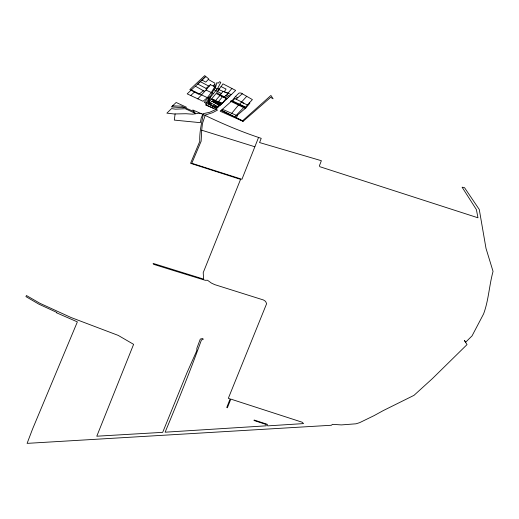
<?xml version="1.0" encoding="UTF-8"?>
<svg xmlns="http://www.w3.org/2000/svg" width="519" height="519" viewBox="0 0 519 519"><rect width="100%" height="100%" fill="white"/><g stroke="black" fill="none" stroke-linecap="round" stroke-linejoin="round"><path stroke-width="0.78" d="M201.709 130.204L201.151 141.207L191.777 163.277L241.945 179.282L258.559 137.444L261.226 138.346L259.552 142.556L321.371 160.715L319.445 165.684L319.866 166.716L477.973 217.792L476.39 209.592L462.085 187.19L464.544 187.69L479.277 209.494L486.005 248.38L493.05 271.392C489.183 285.385 488.658 300.345 483.578 313.937L472.056 335.877L465.718 342.144L464.408 340.47L467.042 344.584L432.483 378.533L413.993 395.348L383.307 410.568L374.037 415.654L359.648 422.654L356.002 423.802L341.372 424.912L332.42 424.334L331.414 425.256L27.098 443.369L32.528 429.109L77.363 321.89L56.571 312.814L56.779 312.412L38.756 304.102L25.95 296.621L26.443 295.525L39.918 303.297L71.103 317.537L118.202 335.391L133.61 344.344L96.787 436.207L162.681 432.346L187.041 372.577L196.007 352.498L196.87 350.163L196.831 348.366L200.302 339.063L202.611 338.524L203.338 339.199L201.404 340.042C190.434 370.54 178.218 400.597 165.801 430.562L165.12 432.197L266.266 425.827L266.007 424.419L253.992 420.494L254.161 420.04L267.233 424.289L267.674 425.878L303.55 423.595L302.123 422.207L230.825 399.105L227.374 407.759L226.751 407.558L230.125 398.91L228.321 398.326L266.636 303.647L265.527 301.325L263.483 299.988L214.697 284.62L211.382 283.063L207.503 280.247L205.303 280.312L172.606 270.25L153.481 264.275L153.118 263.412L203.623 279.118L203.208 272.663L240.557 179.373L190.557 163.323L199.783 141.369C199.374 132.339 201.508 123.334 203.279 114.517L203.422 113.629L209.747 112.24L216.053 109.438L217.545 110.086L212.608 112.681L205.31 115.017L202.436 123.561L201.709 130.204L254.829 146.754M210.435 97.332L217.74 88.301L220.802 82.378L219.595 81.691L218.201 83.189L216.812 82.696L215.606 87.289L212.492 92.09L210.519 96.255L210.344 98.552L208.677 102.515L209.572 102.983L208.314 104.014M175.111 113.946L174.306 120.097L200.321 122.666L201.275 117.832L202.942 114.018L198.758 113.252L192.718 114.18L186.055 113.732L174.06 113.966L166.865 113.161L171.529 108.614L175.532 109.178L187.164 108.653L193.529 111.41L195.507 113.758L192.763 109.963L201.528 113.758M209.371 98.409L209.676 96.469L204.252 102.282L206.173 103.385L207.918 102.094L209.371 98.409L208.314 97.981M221.139 86.621L222.956 83.844L235.652 90.416L227.011 98.759L222.58 96.625L218.317 101.821L216.715 101.147M232.064 100.725L235.347 96.605L239.064 93.005L240.998 93.011L252.383 99.59L245.565 107.07L232.064 100.725L220.186 111.241L243.119 121.323L270.639 97.364L273.104 98.779L270.912 95.464L242.574 120.778L221.379 110.099M211.239 92.518L215.113 86.31L214.762 83.085L208.307 79.465L205.816 82.106L201.923 80.056L187.19 93.868L202.994 101.276L207.386 97.656L211.239 92.518L205.985 90.053L197.81 98.844M205.985 90.053L210.675 84.402L206.017 88.373L197.758 84.033L205.712 76.449L208.755 78.901L208.307 79.465M231.909 88.457L227.841 93.375L218.836 89.618L216.631 92.817L227.387 98.402M224.37 96.768L226.933 94.756L227.997 93.148L231.266 94.685M217.526 91.552L220.997 86.55L226.083 89.073L224.286 91.74L227.997 93.148M218.836 89.618L219.245 89.028L217.74 88.301M205.764 103.151L209.319 98.545M218.408 101.523L222.242 103.32L225.609 99.071L226.297 99.447L227.011 98.759L216.053 93.524L208.677 102.515M222.288 109.224L231.714 113.33L238.941 104.553L245.922 107.881L249.834 103.203L249.139 103.002M246.72 96.313L239.648 104.131M220.257 94.692L223.112 91.396M210.454 84.746L213.16 85.946L214.269 84.701L215.002 85.103M234.75 116.859L243.658 107.595M235.937 117.437L237.572 115.763L237.034 115.458L245.922 107.881L231.013 100.777L230.553 101.224L245.312 108.4M232.531 100.933L234.906 98.558M222.242 103.32L226.297 99.447M201.923 80.056L205.712 76.449L204.713 75.631L189.844 89.592L198.92 94.413L203.305 90.669L204.447 91.318L195.468 86.225M172.548 105.889L176.149 102.483L186.593 107.316L182.973 107.731L171.387 106.901L172.548 105.889L181.241 106.11L184.589 107.55M207.386 97.656L194.833 91.714L190.733 95.528M216.585 108.575L207.503 103.566L205.628 105L215.716 109.295L222.119 103.443L211.739 99.006L215.476 100.615L220.017 95.399L222.58 96.625M236.08 99.148L242.315 93.77M210.506 104.734L211.999 103.534L218.058 106.875L216.592 108.088L208.917 103.858L213.186 100.342L220.231 104.228L215.969 107.744M213.763 102.081L215.229 100.868M214.976 102.749L216.442 101.536M212.952 106.084L214.425 104.87M216.183 103.417L217.656 102.204M214.165 106.752L215.632 105.539M217.396 104.085L218.869 102.872M214.379 106.875L215.34 106.084L216.923 106.959M215.379 107.42L216.845 106.207M218.609 104.754L220.082 103.541M241.387 102.308L247.498 104.948M258.559 137.444C239.622 131.112 221.237 123.198 203.279 114.517M212.102 92.94L213.549 93.485M231.714 113.33L236.307 115.322M205.972 104.741L213.556 108.374M226.933 94.756L229.859 96.054M243.119 121.323L221.042 110.424M235.347 96.605L237.825 97.754M185.808 108.938L195.202 113.337M225.681 95.717L228.639 97.196M234.335 98.266L243.885 103.106M191.42 89.988L194.833 91.714M221.295 93.498L213.958 89.716M209.112 86.271L200.263 81.645M206.017 88.373L206.802 88.794M233.291 99.629L233.66 99.83M211.979 101.341L219.024 105.227M209.877 103.073L211.46 103.943M215.281 87.854L217.02 89.119M213.16 85.946L214.594 87.114M214.016 100.199L212.55 101.413L219.822 105.422L221.289 104.209L214.016 100.199"/></g></svg>
